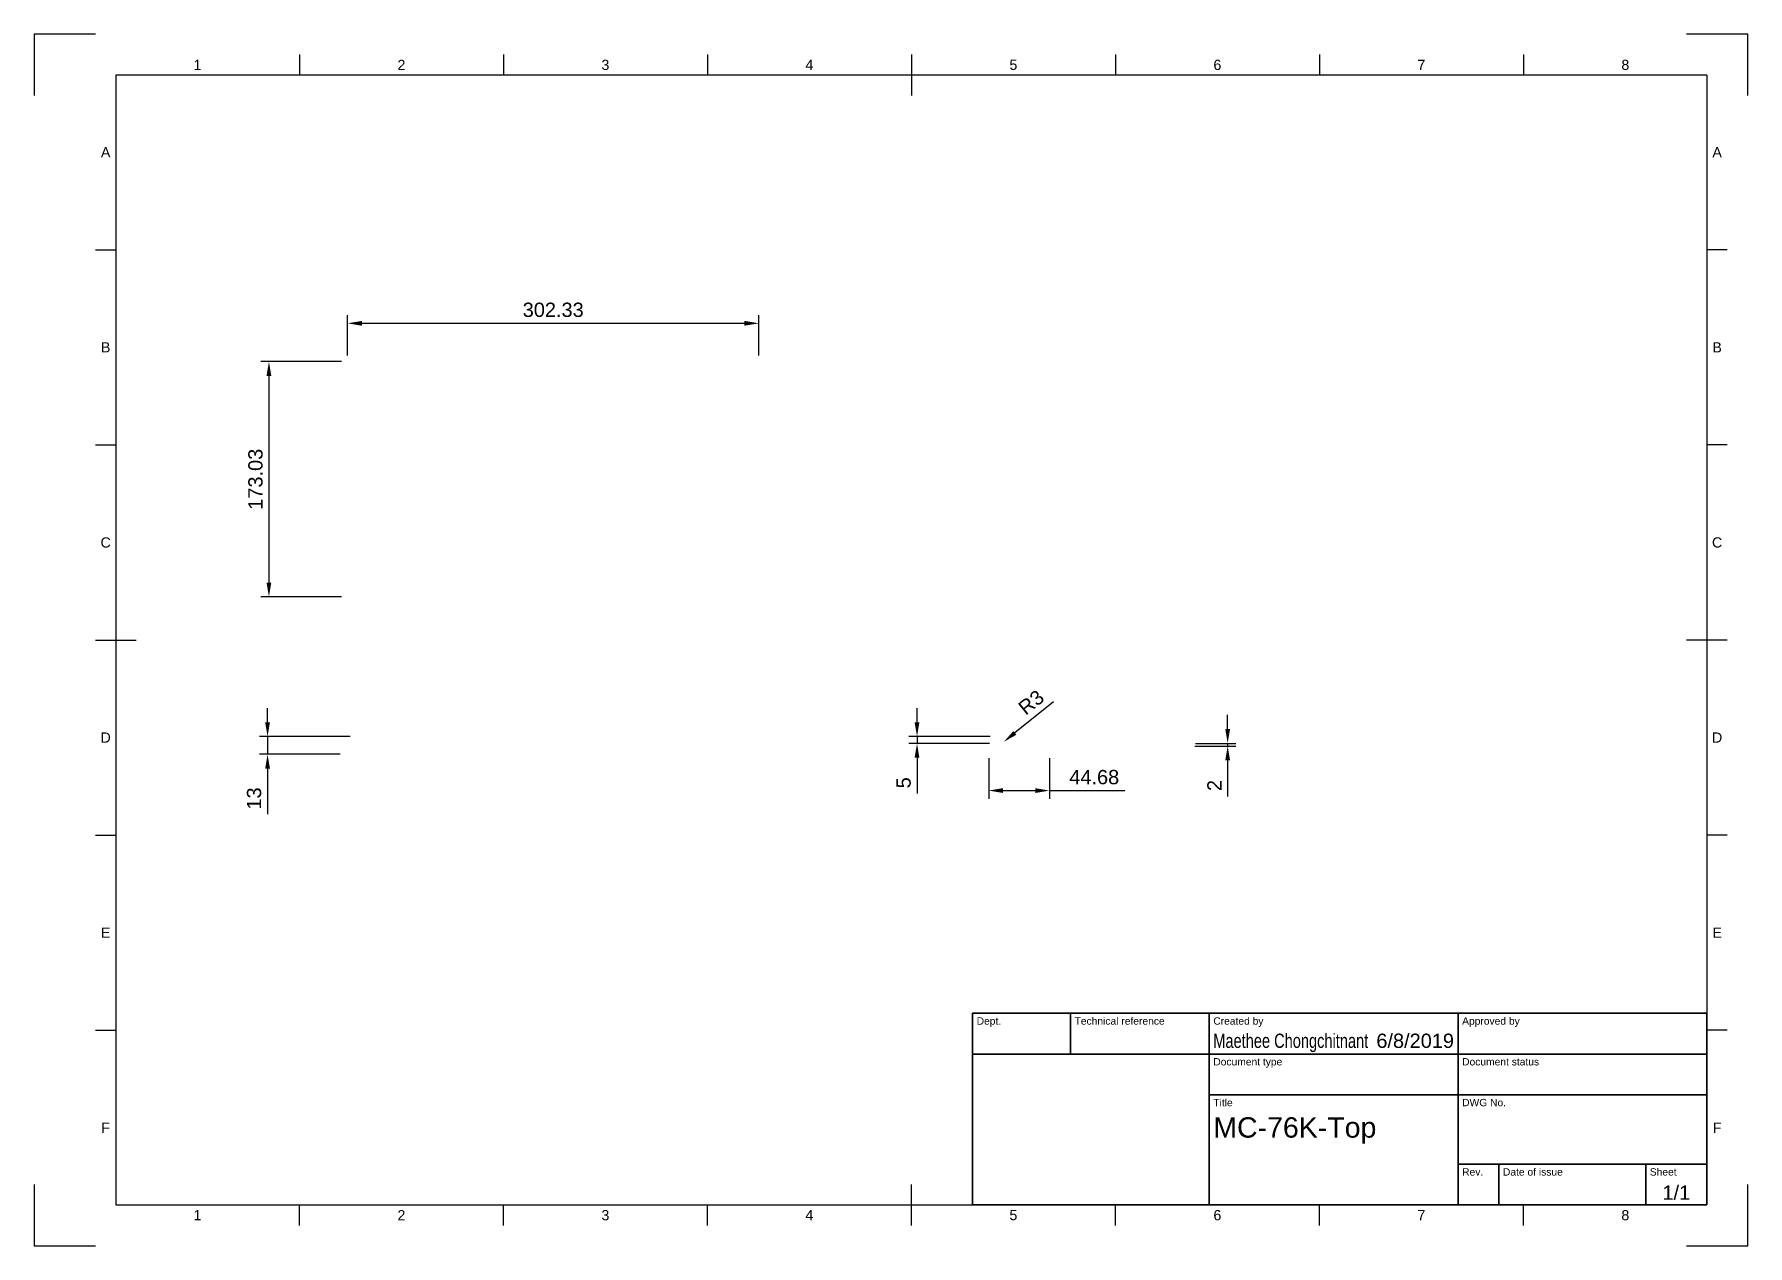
# Paper-space layout 'Sheet1' of a CAD drawing. Header units: millimetres. Extents: x 0 to 420, y 0 to 297.
import ezdxf
from ezdxf.enums import TextEntityAlignment as Align

# ---------------------------------------------------------------- set-up
doc = ezdxf.new("R2010")
doc.units = ezdxf.units.MM
doc.header["$LTSCALE"] = 0.75
for name, color, linetype, lineweight in [('Border', 7, 'Continuous', 25), ('Dimensions', 7, 'Continuous', 25), ('TitleBlock', 7, 'Continuous', 35)]:
    doc.layers.add(name, color=color, linetype=linetype, lineweight=lineweight)
doc.styles.add('FusionTitle', font='')
doc.styles.get("Standard").update_dxf_attribs({"font": 'arial.ttf'})
doc.styles.get('FusionTitle').set_extended_font_data('Arial Unicode MS')
doc.dimstyles.new('ISO-25', dxfattribs={"dimtxt": 3.5, "dimasz": 3.5, "dimexe": 2, "dimexo": 2, "dimgap": 1.5, "dimtad": 1, "dimzin": 12, "dimdsep": 46, "dimtxsty": 'Standard', "dimcen": 0, "dimclrd": 256, "dimclre": 256, "dimclrt": 256, "dimazin": 3, "dimtp": 0.1, "dimtm": 0.1, "dimtfac": 0.714, "dimtmove": 0, "dimatfit": 3, "dimfxl": 1, "dimtzin": 12, "dimarcsym": 0})

# ---------------------------------------------------------------- blocks, each defined once
blk = doc.blocks.new('ISO_A3_SHEET')
at = {"layer": 'Border'}
for p, q in [((15, 297), (0, 297)), ((0, 297), (0, 282)), ((420, 297), (405, 297)), ((420, 282), (420, 297)), ((65, 292), (65, 287)), ((115, 292), (115, 287)), ((165, 292), (165, 287)), ((215, 292), (215, 282)), ((265, 292), (265, 287)), ((315, 292), (315, 287)), ((365, 292), (365, 287)), ((410, 287), (20, 287)), ((20, 287), (20, 10)), ((410, 287), (410, 10)), ((15, 244.16666), (20, 244.16666)), ((415, 244.16666), (410, 244.16666)), ((15, 196.33333), (20, 196.33333)), ((415, 196.33333), (410, 196.33333)), ((15, 148.5), (25, 148.5)), ((415, 148.5), (405, 148.5)), ((15, 100.66667), (20, 100.66667)), ((415, 100.66667), (410, 100.66667)), ((15, 52.83334), (20, 52.83334)), ((415, 52.83334), (410, 52.83334)), ((0, 15), (0, 0)), ((215, 5), (215, 15)), ((420, 0), (420, 15)), ((20, 10), (410, 10)), ((65, 5), (65, 10)), ((115, 5), (115, 10)), ((165, 5), (165, 10)), ((265, 5), (265, 10)), ((315, 5), (315, 10)), ((365, 5), (365, 10)), ((0, 0), (15, 0)), ((405, 0), (420, 0))]:
    blk.add_line(p, q, dxfattribs=at)
at = {"layer": 'Border', "style": 'FusionTitle'}
for s, p in [('1', (40, 289.5)), ('2', (90, 289.5)), ('3', (140, 289.5)), ('4', (190, 289.5)), ('5', (240, 289.5)), ('6', (290, 289.5)), ('7', (340, 289.5)), ('8', (390, 289.5)), ('A', (17.5, 268.08333)), ('A', (412.5, 268.08333)), ('B', (17.5, 220.25)), ('B', (412.5, 220.25)), ('C', (17.5, 172.41667)), ('C', (412.5, 172.41667)), ('D', (17.5, 124.58334)), ('D', (412.5, 124.58334)), ('E', (17.5, 76.75001)), ('E', (412.5, 76.75001)), ('F', (17.5, 28.91668)), ('F', (412.5, 28.91668)), ('1', (40, 7.5)), ('2', (90, 7.5)), ('3', (140, 7.5)), ('4', (190, 7.5)), ('5', (240, 7.5)), ('6', (290, 7.5)), ('7', (340, 7.5)), ('8', (390, 7.5))]:
    blk.add_text(s, height=2.5, dxfattribs=at).set_placement(p, align=Align.MIDDLE)
blk = doc.blocks.new('ISO_TITLEBLOCK')
at = {"layer": 'TitleBlock'}
for p, q in [((0, 47), (-180, 47)), ((-180, 47), (-180, 0)), ((-156, 37), (-156, 47)), ((-122, 0), (-122, 47)), ((-61, 0), (-61, 47)), ((0, 0), (0, 47)), ((-180, 37), (0, 37)), ((-122, 27), (0, 27)), ((-61, 10), (0, 10)), ((-51, 0), (-51, 10)), ((-15, 0), (-15, 10)), ((-180, 0), (0, 0))]:
    blk.add_line(p, q, dxfattribs=at)
at = {"layer": 'TitleBlock', "style": 'FusionTitle'}
for s, p in [('Dept.', (-179, 46)), ('Technical reference', (-155, 46)), ('Created by', (-121, 46)), ('Approved by', (-60, 46)), ('Document type', (-121, 36)), ('Document status', (-60, 36)), ('Title', (-121, 26)), ('DWG No.', (-60, 26)), ('Rev.', (-60, 9)), ('Date of issue', (-50, 9)), ('Sheet', (-14, 9))]:
    blk.add_text(s, height=1.8, dxfattribs=at).set_placement(p, align=Align.TOP_LEFT)
for tag, p, height in [('DEPT', (-179, 38.5), 3.5), ('TECHNICAL_REFERENCE', (-155, 38.5), 3.5), ('CREATED_BY', (-121, 38.5), 3.5), ('APPROVED_BY', (-60, 38.5), 3.5), ('DOCUMENT_TYPE', (-121, 28.5), 3.5), ('DOCUMENT_STATUS', (-60, 28.5), 3.5), ('TITLE_1', (-121, 16.5), 5), ('TITLE_2', (-121, 9), 5), ('TITLE_3', (-121, 1.5), 5), ('DATE_OF_ISSUE', (-50, 1.5), 3.5)]:
    blk.add_attdef(tag, p, '', height=height, dxfattribs=at)
for tag, p in [('CREATED_DATE', (-62, 38.5)), ('APPROVED_DATE', (-1, 38.5))]:
    blk.add_attdef(tag, text='', height=3.5, dxfattribs=at).set_placement(p, align=Align.RIGHT)
for tag, height, p in [('DRAWING_NUMBER', 5, (-30.5, 16.6)), ('REV', 3.5, (-56, 3.1)), ('SHEET', 3.5, (-7.5, 3.1))]:
    blk.add_attdef(tag, text='', height=height, dxfattribs=at).set_placement(p, align=Align.MIDDLE)
blk = doc.blocks.new('*D29')
at = {"layer": 'Defpoints', "color": 0, "transparency": 16777216}
for p in [(77.31, 216.74), (57.52, 159.06), (77.31, 159.06)]:
    blk.add_point(p, dxfattribs=at)
at = {"layer": 'Dimensions', "lineweight": -2, "transparency": 16777216}
for p, q in [((75.31, 216.74), (55.52, 216.74)), ((57.52, 213.24), (57.52, 162.56)), ((75.31, 159.06), (55.52, 159.06))]:
    blk.add_line(p, q, dxfattribs=at)
at = {"layer": 'Dimensions', "transparency": 16777216}
for points in [[(56.93, 213.24), (58.1, 213.24), (57.52, 216.74)], [(56.93, 162.56), (58.1, 162.56), (57.52, 159.06)]]:
    blk.add_solid(points, dxfattribs=at)
at = {"layer": 'Dimensions', "transparency": 16777216, "insert": (54.23, 187.9), "char_height": 3.5, "attachment_point": 5, "rotation": 90}
blk.add_mtext('173.03', dxfattribs=at)
blk = doc.blocks.new('*D30')
at = {"layer": 'Defpoints', "color": 0, "transparency": 16777216}
for p in [(216.38, 123.15), (236.17, 123.15), (236.34, 124.82)]:
    blk.add_point(p, dxfattribs=at)
at = {"layer": 'Dimensions', "lineweight": -2, "transparency": 16777216}
for p, q in [((216.38, 128.32), (216.38, 131.82)), ((234.34, 124.82), (214.38, 124.82)), ((234.17, 123.15), (214.38, 123.15)), ((216.38, 124.82), (216.38, 123.15)), ((216.38, 119.65), (216.38, 110.83))]:
    blk.add_line(p, q, dxfattribs=at)
at = {"layer": 'Dimensions', "transparency": 16777216}
for points in [[(215.79, 128.32), (216.96, 128.32), (216.38, 124.82)], [(215.79, 119.65), (216.96, 119.65), (216.38, 123.15)]]:
    blk.add_solid(points, dxfattribs=at)
at = {"layer": 'Dimensions', "transparency": 16777216, "insert": (213.1, 113.49), "char_height": 3.5, "attachment_point": 5, "rotation": 90}
blk.add_mtext('5', dxfattribs=at)
blk = doc.blocks.new('*D31')
at = {"layer": 'Defpoints', "color": 0, "transparency": 16777216}
for p in [(177.59, 226.14), (76.81, 216.24), (177.59, 216.24)]:
    blk.add_point(p, dxfattribs=at)
at = {"layer": 'Dimensions', "lineweight": -2, "transparency": 16777216}
for p, q in [((76.81, 218.24), (76.81, 228.14)), ((177.59, 218.24), (177.59, 228.14)), ((80.31, 226.14), (174.09, 226.14))]:
    blk.add_line(p, q, dxfattribs=at)
at = {"layer": 'Dimensions', "transparency": 16777216}
for points in [[(80.31, 226.72), (80.31, 225.55), (76.81, 226.14)], [(174.09, 226.72), (174.09, 225.55), (177.59, 226.14)]]:
    blk.add_solid(points, dxfattribs=at)
at = {"layer": 'Dimensions', "transparency": 16777216, "insert": (127.2, 229.43), "char_height": 3.5, "attachment_point": 5}
blk.add_mtext('302.33', dxfattribs=at)
blk = doc.blocks.new('*D32')
at = {"layer": 'Defpoints', "color": 0, "transparency": 16777216}
for p in [(233.95, 121.49), (248.84, 121.49), (248.84, 111.59)]:
    blk.add_point(p, dxfattribs=at)
at = {"layer": 'Dimensions', "lineweight": -2, "transparency": 16777216}
for p, q in [((233.95, 119.49), (233.95, 109.59)), ((248.84, 119.49), (248.84, 109.59)), ((237.45, 111.59), (245.34, 111.59)), ((248.84, 111.59), (267.3, 111.59))]:
    blk.add_line(p, q, dxfattribs=at)
at = {"layer": 'Dimensions', "transparency": 16777216}
for points in [[(237.45, 112.17), (237.45, 111), (233.95, 111.59)], [(245.34, 112.17), (245.34, 111), (248.84, 111.59)]]:
    blk.add_solid(points, dxfattribs=at)
at = {"layer": 'Dimensions', "transparency": 16777216, "insert": (259.82, 114.87), "char_height": 3.5, "attachment_point": 5}
blk.add_mtext('44.68', dxfattribs=at)
blk = doc.blocks.new('*D33')
at = {"layer": 'Defpoints', "color": 0, "transparency": 16777216}
for p in [(282.46, 122.49), (282.62, 123.15), (292.52, 122.49)]:
    blk.add_point(p, dxfattribs=at)
at = {"layer": 'Dimensions', "lineweight": -2, "transparency": 16777216}
for p, q in [((292.52, 126.65), (292.52, 130.15)), ((284.46, 122.49), (294.52, 122.49)), ((284.62, 123.15), (294.52, 123.15)), ((292.52, 123.15), (292.52, 122.49)), ((292.52, 118.99), (292.52, 110.17))]:
    blk.add_line(p, q, dxfattribs=at)
at = {"layer": 'Dimensions', "transparency": 16777216}
for points in [[(291.94, 126.65), (293.11, 126.65), (292.52, 123.15)], [(291.94, 118.99), (293.11, 118.99), (292.52, 122.49)]]:
    blk.add_solid(points, dxfattribs=at)
at = {"layer": 'Dimensions', "transparency": 16777216, "insert": (289.27, 112.83), "char_height": 3.5, "attachment_point": 5, "rotation": 90}
blk.add_mtext('2', dxfattribs=at)
blk = doc.blocks.new('*D34')
at = {"layer": 'Defpoints', "color": 0, "transparency": 16777216}
for p in [(79.4, 124.82), (57.18, 120.49), (76.98, 120.49)]:
    blk.add_point(p, dxfattribs=at)
at = {"layer": 'Dimensions', "lineweight": -2, "transparency": 16777216}
for p, q in [((57.18, 128.32), (57.18, 131.82)), ((77.4, 124.82), (55.18, 124.82)), ((57.18, 124.82), (57.18, 120.49)), ((74.98, 120.49), (55.18, 120.49)), ((57.18, 116.99), (57.18, 105.8))]:
    blk.add_line(p, q, dxfattribs=at)
at = {"layer": 'Dimensions', "transparency": 16777216}
for points in [[(56.6, 128.32), (57.77, 128.32), (57.18, 124.82)], [(56.6, 116.99), (57.77, 116.99), (57.18, 120.49)]]:
    blk.add_solid(points, dxfattribs=at)
at = {"layer": 'Dimensions', "transparency": 16777216, "insert": (53.89, 109.64), "char_height": 3.5, "attachment_point": 5, "rotation": 90}
blk.add_mtext('13', dxfattribs=at)
blk = doc.blocks.new('*D35')
at = {"layer": 'Defpoints', "color": 0, "transparency": 16777216}
for p in [(238.41, 124.15), (239.19, 124.78)]:
    blk.add_point(p, dxfattribs=at)
at = {"layer": 'Dimensions', "lineweight": -2, "transparency": 16777216}
blk.add_line((249.8, 133.36), (240.36, 125.73), dxfattribs=at)
at = {"layer": 'Dimensions', "transparency": 16777216}
blk.add_solid([(239.99, 126.18), (240.72, 125.27), (237.63, 123.52)], dxfattribs=at)
at = {"layer": 'Dimensions', "transparency": 16777216, "insert": (244.37, 133.2), "char_height": 3.5, "attachment_point": 5, "rotation": 38.9613}
blk.add_mtext('R3', dxfattribs=at)

psp = doc.layouts.new('Sheet1')

# ---------------------------------------------------------------- block references
at = {"layer": 'Border'}
psp.add_blockref('ISO_A3_SHEET', (0, 0), dxfattribs=at)
at = {"layer": 'TitleBlock'}
ref = psp.add_blockref('ISO_TITLEBLOCK', (410, 10), dxfattribs=at)
ref.add_attrib('CREATED_DATE', '6/8/2019', dxfattribs={"height": 3.5, "style": 'FusionTitle'}).set_placement((348, 48.5), align=Align.RIGHT)
ref.add_attrib('SHEET', '1/1', dxfattribs={"height": 3.5, "style": 'FusionTitle'}).set_placement((402.5, 13.1), align=Align.MIDDLE)
ref.add_attrib('TITLE_1', 'MC-76K-Top', (289, 26.5), dxfattribs={"height": 5, "style": 'FusionTitle'})
ref.add_attrib('CREATED_BY', 'Maethee Chongchitnant', (289, 48.5), dxfattribs={"height": 3.5, "style": 'FusionTitle', "width": 0.731509})

# ---------------------------------------------------------------- dimensions: what is measured, and where the dimension line sits
at = {"layer": 'Dimensions'}
for p1, p2, distance, picture, middle in [((76.8140653411, 216.2386231305), (177.5890653411, 216.2386231305), 9.8994949366, '*D31', (127.2015653411, 229.4263172485)), ((77.3140653411, 216.7386231305), (77.3140653411, 159.0636231305), -19.7989898732, '*D29', (54.2268762864, 187.9011231305)), ((233.9499, 121.4869), (248.8415, 121.4869), -9.8995, '*D32', (259.8209, 114.8744))]:
    dim = psp.add_aligned_dim(p1=p1, p2=p2, distance=distance, dimstyle='ISO-25', override={"dimlfac": -3, "dimclrd": 256, "dimclre": 256}, dxfattribs=at)
    dim.commit()
    dim.dimension.update_dxf_attribs({"geometry": picture, "text_midpoint": middle})
dim = psp.add_radius_dim(center=(238.4124, 124.1535), mpoint=(239.1899, 124.7823), dimstyle='ISO-25', override={"dimlfac": -3, "dimse1": 1}, dxfattribs=at)
dim.commit()
dim.dimension.update_dxf_attribs({"geometry": '*D35', "text_midpoint": (246.4384, 130.6439), "dimtype": 164})
for base, p1, p2, picture, middle in [((57.1817, 120.4869), (79.4016, 124.8202), (76.9807, 120.4869), '*D34', (53.8935, 109.6448)), ((216.3759, 123.1535), (236.3415, 124.8202), (236.1749, 123.1535), '*D30', (213.096, 113.4932)), ((292.5244, 122.4869), (282.6249, 123.1535), (282.4582, 122.4869), '*D33', (289.2672, 112.8278))]:
    dim = psp.add_linear_dim(base=base, p1=p1, p2=p2, angle=90, dimstyle='ISO-25', override={"dimlfac": -3, "dimclrd": 256, "dimclre": 256}, dxfattribs=at)
    dim.commit()
    dim.dimension.update_dxf_attribs({"geometry": picture, "text_midpoint": middle})

doc.saveas('drawing.dxf')
